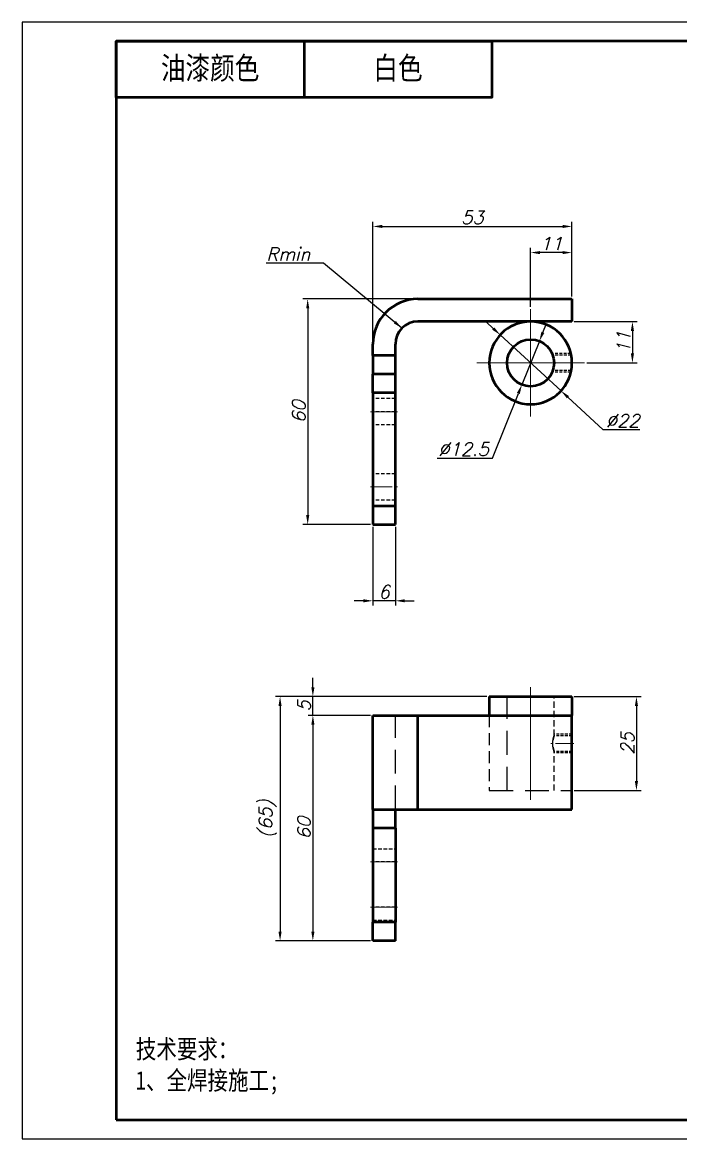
# Model space of a CAD drawing. Header units: inches. Extents: x 17901 to 26602, y 9673 to 14036.
# Drawn here: x 25294.6 to 25469.9, y 11220.7 to 11517.7 of the extents above; entities that cross this region are included whole.
import ezdxf

# ---------------------------------------------------------------- set-up
doc = ezdxf.new("R2010")
doc.units = ezdxf.units.IN
doc.header["$MEASUREMENT"] = 0
doc.linetypes.add('CENTER', pattern=[50.8, 31.75, -6.35, 6.35, -6.35])
doc.linetypes.add('DASHED2', pattern=[9.525, 6.35, -3.175])
for name, color, linetype, lineweight in [('中心线', 1, 'CENTER', 15), ('图框_内框线', 5, 'Continuous', 50), ('标注线', 3, 'Continuous', 25), ('粗实线', 7, 'Continuous', 50), ('虚线', 2, 'DASHED2', 25)]:
    doc.layers.add(name, color=color, linetype=linetype, lineweight=lineweight)
doc.styles.add('DIM_FONT', font='romans.shx', dxfattribs={"oblique": 15})
doc.styles.add('仿宋体', font='FSGB2312.ttf', dxfattribs={"width": 0.8, "height": 3.5})
doc.styles.add('宋体', font='', dxfattribs={"width": 0.8, "height": 5})
doc.styles.get('宋体').set_extended_font_data('SimSun')
doc.dimstyles.new('幅面 1：1$0', dxfattribs={"dimtxt": 3.5, "dimasz": 2.5, "dimexe": 1.25, "dimexo": 0.625, "dimtad": 1, "dimdsep": 46, "dimtxsty": 'DIM_FONT', "dimcen": 2.5, "dimclrd": 256, "dimclre": 256, "dimclrt": 256, "dimadec": 0, "dimazin": 0, "dimtm": 1e-09, "dimtfac": 0.5, "dimtmove": 0, "dimatfit": 3, "dimfxl": 1, "dimlwd": -1, "dimarcsym": 0})
doc.dimstyles.new('幅面 1：1$3', dxfattribs={"dimtxt": 3.5, "dimasz": 2.5, "dimexe": 1.25, "dimexo": 0.625, "dimtad": 1, "dimtih": 1, "dimtoh": 1, "dimdsep": 46, "dimtxsty": 'DIM_FONT', "dimcen": 2.5, "dimclrd": 256, "dimclre": 256, "dimclrt": 256, "dimazin": 2, "dimtfac": 0.5, "dimtmove": 0, "dimatfit": 3, "dimfxl": 1, "dimlwd": -1, "dimlwe": -1, "dimarcsym": 0})
doc.dimstyles.new('幅面 1：1$7', dxfattribs={"dimtxt": 3.5, "dimasz": 2.5, "dimexe": 1.25, "dimexo": 0.625, "dimtad": 1, "dimdsep": 46, "dimtxsty": 'DIM_FONT', "dimcen": 2.5, "dimclrd": 256, "dimclrt": 256, "dimadec": 0, "dimazin": 0, "dimtfac": 1, "dimtmove": 0, "dimatfit": 3, "dimfxl": 1, "dimlwd": -1, "dimarcsym": 0})

# ---------------------------------------------------------------- blocks, each defined once
blk = doc.blocks.new('*D525')
at = {"layer": 'Defpoints', "color": 0, "transparency": 16777216}
for p in [(25440.93, 11463.44), (25440.93, 11444.14), (25387.93, 11432.14)]:
    blk.add_point(p, dxfattribs=at)
at = {"layer": '标注线', "lineweight": -2, "transparency": 16777216}
for p, q in [((25387.93, 11432.77), (25387.93, 11464.69)), ((25440.93, 11444.77), (25440.93, 11464.69))]:
    blk.add_line(p, q, dxfattribs=at)
at = {"layer": '标注线', "transparency": 16777216}
blk.add_line((25390.43, 11463.44), (25438.43, 11463.44), dxfattribs=at)
for points in [[(25390.43, 11463.86), (25390.43, 11463.03), (25387.93, 11463.44)], [(25438.43, 11463.86), (25438.43, 11463.03), (25440.93, 11463.44)]]:
    blk.add_solid(points, dxfattribs=at)
at = {"layer": '标注线', "transparency": 16777216, "insert": (25414.43, 11465.82), "char_height": 3.5, "attachment_point": 5, "style": 'DIM_FONT'}
blk.add_mtext('53', dxfattribs=at)
blk = doc.blocks.new('*D526')
at = {"layer": 'Defpoints', "color": 0, "transparency": 16777216}
for p in [(25399.93, 11444.14), (25370.58, 11384.14), (25387.93, 11384.14)]:
    blk.add_point(p, dxfattribs=at)
at = {"layer": '标注线', "lineweight": -2, "transparency": 16777216}
for p, q in [((25399.3, 11444.14), (25369.33, 11444.14)), ((25387.3, 11384.14), (25369.33, 11384.14))]:
    blk.add_line(p, q, dxfattribs=at)
at = {"layer": '标注线', "transparency": 16777216}
blk.add_line((25370.58, 11441.64), (25370.58, 11386.64), dxfattribs=at)
for points in [[(25370.17, 11441.64), (25371, 11441.64), (25370.58, 11444.14)], [(25370.17, 11386.64), (25371, 11386.64), (25370.58, 11384.14)]]:
    blk.add_solid(points, dxfattribs=at)
at = {"layer": '标注线', "transparency": 16777216, "insert": (25368.21, 11414.14), "char_height": 3.5, "attachment_point": 5, "rotation": 90, "style": 'DIM_FONT'}
blk.add_mtext('60', dxfattribs=at)
blk = doc.blocks.new('*D527')
at = {"layer": 'Defpoints', "color": 0, "transparency": 16777216}
for p in [(25387.93, 11384.14), (25393.93, 11384.14), (25387.93, 11363.84)]:
    blk.add_point(p, dxfattribs=at)
at = {"layer": '标注线', "lineweight": -2, "transparency": 16777216}
for p, q in [((25387.93, 11383.52), (25387.93, 11362.59)), ((25393.93, 11383.52), (25393.93, 11362.59))]:
    blk.add_line(p, q, dxfattribs=at)
at = {"layer": '标注线', "transparency": 16777216}
for p, q in [((25385.43, 11363.84), (25382.93, 11363.84)), ((25393.93, 11363.84), (25387.93, 11363.84)), ((25396.43, 11363.84), (25398.93, 11363.84))]:
    blk.add_line(p, q, dxfattribs=at)
for points in [[(25385.43, 11364.26), (25385.43, 11363.43), (25387.93, 11363.84)], [(25396.43, 11364.26), (25396.43, 11363.43), (25393.93, 11363.84)]]:
    blk.add_solid(points, dxfattribs=at)
at = {"layer": '标注线', "transparency": 16777216, "insert": (25390.93, 11366.22), "char_height": 3.5, "attachment_point": 5, "style": 'DIM_FONT'}
blk.add_mtext('6', dxfattribs=at)
blk = doc.blocks.new('*D528')
at = {"layer": 'Defpoints', "color": 0, "transparency": 16777216}
for p in [(25429.93, 11456.49), (25440.93, 11444.14), (25429.93, 11441.44)]:
    blk.add_point(p, dxfattribs=at)
at = {"layer": '标注线', "lineweight": -2, "transparency": 16777216}
for p, q in [((25429.93, 11442.07), (25429.93, 11457.74)), ((25440.93, 11444.77), (25440.93, 11457.74))]:
    blk.add_line(p, q, dxfattribs=at)
at = {"layer": '标注线', "transparency": 16777216}
blk.add_line((25438.43, 11456.49), (25432.43, 11456.49), dxfattribs=at)
for points in [[(25432.43, 11456.9), (25432.43, 11456.07), (25429.93, 11456.49)], [(25438.43, 11456.9), (25438.43, 11456.07), (25440.93, 11456.49)]]:
    blk.add_solid(points, dxfattribs=at)
at = {"layer": '标注线', "transparency": 16777216, "insert": (25435.43, 11458.86), "char_height": 3.5, "attachment_point": 5, "style": 'DIM_FONT'}
blk.add_mtext('11', dxfattribs=at)
blk = doc.blocks.new('*D529')
at = {"layer": 'Defpoints', "color": 0, "transparency": 16777216}
for p in [(25440.93, 11438.14), (25444.23, 11427.14), (25457.03, 11427.14)]:
    blk.add_point(p, dxfattribs=at)
at = {"layer": '标注线', "lineweight": -2, "transparency": 16777216}
for p, q in [((25441.55, 11438.14), (25458.28, 11438.14)), ((25444.85, 11427.14), (25458.28, 11427.14))]:
    blk.add_line(p, q, dxfattribs=at)
at = {"layer": '标注线', "transparency": 16777216}
blk.add_line((25457.03, 11435.64), (25457.03, 11429.64), dxfattribs=at)
for points in [[(25456.61, 11435.64), (25457.44, 11435.64), (25457.03, 11438.14)], [(25456.61, 11429.64), (25457.44, 11429.64), (25457.03, 11427.14)]]:
    blk.add_solid(points, dxfattribs=at)
at = {"layer": '标注线', "transparency": 16777216, "insert": (25454.65, 11432.64), "char_height": 3.5, "attachment_point": 5, "rotation": 90, "style": 'DIM_FONT'}
blk.add_mtext('11', dxfattribs=at)
blk = doc.blocks.new('*D530')
at = {"layer": 'Defpoints', "color": 0, "transparency": 16777216}
for p in [(25421.83, 11434.59), (25438.02, 11419.7)]:
    blk.add_point(p, dxfattribs=at)
at = {"layer": '标注线', "transparency": 16777216}
for p, q in [((25419.99, 11436.28), (25418.15, 11437.97)), ((25421.83, 11434.59), (25438.02, 11419.7)), ((25449.25, 11409.37), (25439.86, 11418)), ((25458.96, 11409.37), (25449.25, 11409.37))]:
    blk.add_line(p, q, dxfattribs=at)
for points in [[(25420.27, 11436.59), (25419.71, 11435.97), (25421.83, 11434.59)], [(25440.15, 11418.31), (25439.58, 11417.7), (25438.02, 11419.7)]]:
    blk.add_solid(points, dxfattribs=at)
at = {"layer": '标注线', "transparency": 16777216, "insert": (25454.42, 11411.75), "char_height": 3.5, "attachment_point": 5, "style": 'DIM_FONT'}
blk.add_mtext('∅22', dxfattribs=at)
blk = doc.blocks.new('*D531')
at = {"layer": 'Defpoints', "color": 0, "transparency": 16777216}
for p in [(25432.26, 11432.94), (25427.6, 11421.34)]:
    blk.add_point(p, dxfattribs=at)
at = {"layer": '标注线', "transparency": 16777216}
for p, q in [((25433.19, 11435.26), (25434.12, 11437.58)), ((25432.26, 11432.94), (25427.6, 11421.34)), ((25419.75, 11401.81), (25426.66, 11419.02)), ((25405.02, 11401.81), (25419.75, 11401.81))]:
    blk.add_line(p, q, dxfattribs=at)
for points in [[(25432.8, 11435.42), (25433.58, 11435.11), (25432.26, 11432.94)], [(25426.28, 11419.18), (25427.05, 11418.87), (25427.6, 11421.34)]]:
    blk.add_solid(points, dxfattribs=at)
at = {"layer": '标注线', "transparency": 16777216, "insert": (25412.07, 11404.19), "char_height": 3.5, "attachment_point": 5, "style": 'DIM_FONT'}
blk.add_mtext('∅12.5', dxfattribs=at)
blk = doc.blocks.new('*D539')
at = {"layer": 'Defpoints', "color": 0, "transparency": 16777216}
for p in [(25440.93, 11338.36), (25440.93, 11313.36), (25458.09, 11313.36)]:
    blk.add_point(p, dxfattribs=at)
at = {"layer": '标注线', "lineweight": -2, "transparency": 16777216}
for p, q in [((25441.55, 11338.36), (25459.34, 11338.36)), ((25441.55, 11313.36), (25459.34, 11313.36))]:
    blk.add_line(p, q, dxfattribs=at)
at = {"layer": '标注线', "transparency": 16777216}
blk.add_line((25458.09, 11335.86), (25458.09, 11315.86), dxfattribs=at)
for points in [[(25457.68, 11335.86), (25458.51, 11335.86), (25458.09, 11338.36)], [(25457.68, 11315.86), (25458.51, 11315.86), (25458.09, 11313.36)]]:
    blk.add_solid(points, dxfattribs=at)
at = {"layer": '标注线', "transparency": 16777216, "insert": (25455.72, 11325.86), "char_height": 3.5, "attachment_point": 5, "rotation": 90, "style": 'DIM_FONT'}
blk.add_mtext('25', dxfattribs=at)
blk = doc.blocks.new('*D540')
at = {"layer": 'Defpoints', "color": 0, "transparency": 16777216}
for p in [(25387.93, 11333.36), (25371.96, 11273.36), (25387.93, 11273.36)]:
    blk.add_point(p, dxfattribs=at)
at = {"layer": '标注线', "lineweight": -2, "transparency": 16777216}
for p, q in [((25387.3, 11333.36), (25370.71, 11333.36)), ((25387.3, 11273.36), (25370.71, 11273.36))]:
    blk.add_line(p, q, dxfattribs=at)
at = {"layer": '标注线', "transparency": 16777216}
blk.add_line((25371.96, 11330.86), (25371.96, 11275.86), dxfattribs=at)
for points in [[(25371.55, 11330.86), (25372.38, 11330.86), (25371.96, 11333.36)], [(25371.55, 11275.86), (25372.38, 11275.86), (25371.96, 11273.36)]]:
    blk.add_solid(points, dxfattribs=at)
at = {"layer": '标注线', "transparency": 16777216, "insert": (25369.59, 11303.36), "char_height": 3.5, "attachment_point": 5, "rotation": 90, "style": 'DIM_FONT'}
blk.add_mtext('60', dxfattribs=at)
blk = doc.blocks.new('*D541')
at = {"layer": 'Defpoints', "color": 0, "transparency": 16777216}
for p in [(25371.96, 11338.36), (25418.93, 11338.36), (25387.93, 11333.36)]:
    blk.add_point(p, dxfattribs=at)
at = {"layer": '标注线', "transparency": 16777216}
for p, q in [((25371.96, 11340.86), (25371.96, 11343.36)), ((25371.96, 11333.36), (25371.96, 11338.36)), ((25371.96, 11330.86), (25371.96, 11328.36))]:
    blk.add_line(p, q, dxfattribs=at)
at = {"layer": '标注线', "lineweight": -2, "transparency": 16777216}
for p, q in [((25418.3, 11338.36), (25370.71, 11338.36)), ((25387.3, 11333.36), (25370.71, 11333.36))]:
    blk.add_line(p, q, dxfattribs=at)
at = {"layer": '标注线', "transparency": 16777216}
for points in [[(25371.55, 11340.86), (25372.38, 11340.86), (25371.96, 11338.36)], [(25371.55, 11330.86), (25372.38, 11330.86), (25371.96, 11333.36)]]:
    blk.add_solid(points, dxfattribs=at)
at = {"layer": '标注线', "transparency": 16777216, "insert": (25369.59, 11335.86), "char_height": 3.5, "attachment_point": 5, "rotation": 90, "style": 'DIM_FONT'}
blk.add_mtext('5', dxfattribs=at)
blk = doc.blocks.new('*D455')
at = {"layer": 'Defpoints', "color": 0, "transparency": 16777216}
for p in [(25418.93, 11338.36), (25363.23, 11273.36), (25387.93, 11273.36)]:
    blk.add_point(p, dxfattribs=at)
at = {"layer": '标注线', "lineweight": -2, "transparency": 16777216}
for p, q in [((25418.3, 11338.36), (25361.98, 11338.36)), ((25387.3, 11273.36), (25361.98, 11273.36))]:
    blk.add_line(p, q, dxfattribs=at)
at = {"layer": '标注线', "transparency": 16777216}
blk.add_line((25363.23, 11335.86), (25363.23, 11275.86), dxfattribs=at)
for points in [[(25362.81, 11335.86), (25363.64, 11335.86), (25363.23, 11338.36)], [(25362.81, 11275.86), (25363.64, 11275.86), (25363.23, 11273.36)]]:
    blk.add_solid(points, dxfattribs=at)
at = {"layer": '标注线', "transparency": 16777216, "insert": (25359.94, 11305.86), "char_height": 3.5, "attachment_point": 5, "rotation": 90, "style": 'DIM_FONT'}
blk.add_mtext('(65)', dxfattribs=at)

msp = doc.modelspace()

# ---------------------------------------------------------------- linework, layer by layer
at = {"layer": 'Defpoints'}
msp.add_lwpolyline([(25294.615, 11220.746), (25714.615, 11220.746), (25714.615, 11517.746), (25294.615, 11517.746)], close=True, dxfattribs=at)
at = {"layer": '中心线'}
for p, q in [((25429.926, 11441.442), (25429.926, 11412.842)), ((25444.226, 11427.142), (25415.626, 11427.142)), ((25429.926, 11340.858), (25429.926, 11310.858))]:
    msp.add_line(p, q, dxfattribs=at)
at = {"layer": '中心线', "ltscale": 0.148534}
msp.add_line((25441.271, 11427.142), (25435.329, 11427.142), dxfattribs=at)
at = {"layer": '中心线', "ltscale": 0.179999}
for p, q in [((25387.326, 11414.142), (25394.526, 11414.142)), ((25387.326, 11394.142), (25394.526, 11394.142)), ((25387.326, 11294.358), (25394.526, 11294.358)), ((25387.326, 11282.358), (25394.526, 11282.358))]:
    msp.add_line(p, q, dxfattribs=at)
at = {"layer": '中心线', "ltscale": 0.153868}
msp.add_line((25441.439, 11325.858), (25435.285, 11325.858), dxfattribs=at)
at = {"layer": '图框_内框线'}
msp.add_line((25369.615, 11512.746), (25369.615, 11497.746), dxfattribs=at)
for points in [[(25319.615, 11225.746), (25709.615, 11225.746), (25709.615, 11512.746), (25319.615, 11512.746)], [(25319.615, 11512.746), (25419.615, 11512.746), (25419.615, 11497.746), (25319.615, 11497.746)]]:
    msp.add_lwpolyline(points, close=True, dxfattribs=at)
at = {"layer": '粗实线'}
for p, q in [((25399.926, 11444.142), (25440.926, 11444.142)), ((25440.926, 11438.142), (25399.926, 11438.142)), ((25387.926, 11419.142), (25387.926, 11389.142)), ((25393.926, 11389.142), (25393.926, 11419.142)), ((25418.926, 11338.358), (25440.926, 11338.358)), ((25387.926, 11308.358), (25387.926, 11333.358)), ((25399.926, 11308.358), (25399.926, 11333.358)), ((25399.926, 11333.358), (25440.926, 11333.358)), ((25440.926, 11308.358), (25440.926, 11333.358)), ((25399.926, 11308.358), (25440.926, 11308.358)), ((25387.926, 11303.358), (25387.926, 11278.358)), ((25393.926, 11303.358), (25393.926, 11278.358))]:
    msp.add_line(p, q, dxfattribs=at)
at = {"layer": '粗实线', "ltscale": 0.15}
for p, q in [((25440.926, 11444.142), (25440.926, 11438.142)), ((25393.926, 11429.142), (25387.926, 11429.142)), ((25393.926, 11424.142), (25387.926, 11424.142)), ((25393.926, 11419.142), (25387.926, 11419.142)), ((25387.926, 11389.142), (25393.926, 11389.142)), ((25387.926, 11384.142), (25393.926, 11384.142)), ((25393.926, 11303.358), (25387.926, 11303.358)), ((25393.926, 11278.358), (25387.926, 11278.358)), ((25393.926, 11273.358), (25387.926, 11273.358))]:
    msp.add_line(p, q, dxfattribs=at)
at = {"layer": '粗实线', "ltscale": 0.075}
for p, q in [((25387.926, 11429.142), (25387.926, 11432.142)), ((25393.926, 11429.142), (25393.926, 11432.142))]:
    msp.add_line(p, q, dxfattribs=at)
at = {"layer": '粗实线', "ltscale": 0.125}
for p, q in [((25387.926, 11429.142), (25387.926, 11424.142)), ((25393.926, 11424.142), (25393.926, 11429.142)), ((25387.926, 11419.142), (25387.926, 11424.142)), ((25393.926, 11419.142), (25393.926, 11424.142)), ((25387.926, 11389.142), (25387.926, 11384.142)), ((25393.926, 11384.142), (25393.926, 11389.142)), ((25418.926, 11338.358), (25418.926, 11333.357)), ((25440.926, 11338.358), (25440.926, 11333.357)), ((25387.926, 11308.358), (25387.926, 11303.358)), ((25393.926, 11303.358), (25393.926, 11308.358)), ((25387.926, 11273.358), (25387.926, 11278.358)), ((25393.926, 11273.358), (25393.926, 11278.358))]:
    msp.add_line(p, q, dxfattribs=at)
at = {"layer": '粗实线', "ltscale": 0.3}
for p, q in [((25387.926, 11333.358), (25399.926, 11333.358)), ((25387.926, 11308.358), (25399.926, 11308.358))]:
    msp.add_line(p, q, dxfattribs=at)
at = {"layer": '粗实线'}
msp.add_circle((25429.926, 11427.142), 6.25, dxfattribs=at)
for centre, radius, start, end in [((25399.926, 11432.142), 12, 90, 180), ((25399.926, 11432.142), 6, 90, 180), ((25429.926, 11427.142), 11, 90.04575, 89.95425)]:
    msp.add_arc(centre, radius, start, end, dxfattribs=at)
at = {"layer": '虚线', "ltscale": 0.120528}
for p, q in [((25440.638, 11429.642), (25435.817, 11429.642)), ((25440.638, 11424.642), (25435.817, 11424.642))]:
    msp.add_line(p, q, dxfattribs=at)
at = {"layer": '虚线', "ltscale": 0.122644}
for p, q in [((25440.73, 11429.209), (25435.825, 11429.209)), ((25440.73, 11425.075), (25435.825, 11425.075))]:
    msp.add_line(p, q, dxfattribs=at)
at = {"layer": '虚线', "ltscale": 0.15}
for p, q in [((25393.926, 11417.642), (25387.926, 11417.642)), ((25393.926, 11414.142), (25387.926, 11414.142)), ((25393.926, 11410.642), (25387.926, 11410.642)), ((25393.926, 11397.642), (25387.926, 11397.642)), ((25393.926, 11390.642), (25387.926, 11390.642)), ((25393.926, 11303.358), (25387.926, 11303.358)), ((25387.926, 11297.858), (25393.926, 11297.858)), ((25387.926, 11297.858), (25393.926, 11297.858)), ((25393.926, 11294.358), (25387.926, 11294.358)), ((25393.926, 11294.358), (25387.926, 11294.358)), ((25393.926, 11294.358), (25387.926, 11294.358)), ((25393.926, 11294.358), (25387.926, 11294.358)), ((25393.926, 11282.358), (25387.926, 11282.358)), ((25393.926, 11282.358), (25387.926, 11282.358)), ((25393.926, 11282.358), (25387.926, 11282.358)), ((25393.926, 11282.358), (25387.926, 11282.358)), ((25387.926, 11278.858), (25393.926, 11278.858)), ((25387.926, 11278.858), (25393.926, 11278.858)), ((25387.926, 11278.358), (25393.926, 11278.358))]:
    msp.add_line(p, q, dxfattribs=at)
at = {"layer": '虚线'}
for p, q in [((25423.676, 11313.358), (25423.676, 11338.358)), ((25393.926, 11308.358), (25393.926, 11333.358)), ((25399.926, 11308.358), (25399.926, 11333.358)), ((25418.926, 11313.358), (25440.926, 11313.358))]:
    msp.add_line(p, q, dxfattribs=at)
at = {"layer": '虚线', "ltscale": 0.260825}
for p, q in [((25436.176, 11327.925), (25436.176, 11338.358)), ((25436.176, 11313.358), (25436.176, 11323.791)), ((25440.926, 11323.791), (25440.926, 11313.358))]:
    msp.add_line(p, q, dxfattribs=at)
at = {"layer": '虚线', "ltscale": 0.5}
msp.add_line((25418.926, 11333.357), (25418.926, 11313.358), dxfattribs=at)
at = {"layer": '虚线', "ltscale": 0.135825}
msp.add_line((25440.926, 11333.357), (25440.926, 11327.925), dxfattribs=at)
at = {"layer": '虚线', "ltscale": 0.11875}
for p, q in [((25440.926, 11328.358), (25436.176, 11328.358)), ((25440.926, 11327.925), (25436.176, 11327.925)), ((25440.926, 11323.791), (25436.176, 11323.791)), ((25440.926, 11323.358), (25436.176, 11323.358))]:
    msp.add_line(p, q, dxfattribs=at)
at = {"layer": '虚线'}
for centre, radius, start, end in [((25429.926, 11427.142), 11, 89.95425, 90.04575), ((25451.742, 11325.856), 11.011, 169.17318, 185.15621), ((25452.222, 11325.794), 11.494, 169.31876, 174.73669), ((25451.742, 11325.859), 11.011, 174.84379, 190.82682), ((25452.222, 11325.921), 11.494, 185.26331, 190.68124)]:
    msp.add_arc(centre, radius, start, end, dxfattribs=at)
for points, knots in [([(25435.907, 11324.867), (25435.849, 11325.216), (25435.81, 11325.602), (25435.806, 11325.997), (25435.858, 11326.636), (25435.968, 11327.189), (25436.016, 11327.388), (25436.106, 11327.712), (25436.167, 11327.897), (25436.183, 11327.944), (25436.18, 11327.938), (25436.122, 11327.759), (25436.083, 11327.632), (25436.021, 11327.406), (25435.96, 11327.136), (25435.941, 11327.043), (25435.924, 11326.947), (25435.907, 11326.848)], [0, 0, 0, 0, 0, 0, 3.3560102, 3.3560102, 3.3560102, 5.5020324, 5.5020324, 5.5020324, 7.4445002, 7.4445002, 7.4445002, 9.3852344, 9.3852344, 9.3852344, 10.3323152, 10.3323152, 10.3323152, 10.3323152, 10.3323152, 10.3323152]), ([(25435.907, 11324.867), (25435.944, 11324.645), (25435.988, 11324.438), (25436.037, 11324.249), (25436.124, 11323.947), (25436.175, 11323.794), (25436.185, 11323.764), (25436.172, 11323.802), (25436.107, 11324.007), (25436.065, 11324.146), (25435.975, 11324.486), (25435.894, 11324.908), (25435.86, 11325.144), (25435.816, 11325.633), (25435.823, 11326.136), (25435.841, 11326.384), (25435.87, 11326.624), (25435.907, 11326.848)], [0, 0, 0, 0, 0, 0, 2.1258654, 2.1258654, 2.1258654, 4.0575187, 4.0575187, 4.0575187, 6.0116549, 6.0116549, 6.0116549, 8.1722472, 8.1722472, 8.1722472, 10.3265964, 10.3265964, 10.3265964, 10.3265964, 10.3265964, 10.3265964])]:
    msp.add_open_spline(points, degree=5, knots=knots, dxfattribs=at)

# ---------------------------------------------------------------- texts
at = {"layer": '标注线'}
for s, insert, char_height, width, attachment_point, style in [('油漆颜色', (25344.615, 11505.246), 6, 50, 5, '仿宋体'), ('{\\fSimSun|b0|i0|c134|p2;白色}', (25394.615, 11505.246), 6, 50, 5, '仿宋体'), ('{\\H0.5x;技术要求：\\P1、全焊接施工;\\P\\P\\H2x;\\W0.7; }', (25324.827, 11247.091), 10, 1023.28183, 1, '宋体')]:
    msp.add_mtext(s, dxfattribs=dict(at, insert=insert, char_height=char_height, width=width, attachment_point=attachment_point, style=style))
at = {"layer": '标注线', "insert": (25359.56, 11454.32), "char_height": 3.5, "attachment_point": 7, "style": 'DIM_FONT'}
msp.add_mtext('Rmin', dxfattribs=at)

# ---------------------------------------------------------------- dimensions: what is measured, and where the dimension line sits
at = {"layer": '标注线'}
for base, p1, p2, picture, middle in [((25440.926, 11463.443), (25387.926, 11432.142), (25440.926, 11444.142), '*D525', (25414.426, 11465.818)), ((25429.926, 11456.485), (25440.926, 11444.142), (25429.926, 11441.442), '*D528', (25435.426, 11458.86)), ((25387.926, 11363.843), (25393.926, 11384.142), (25387.926, 11384.142), '*D527', (25390.926, 11366.218))]:
    dim = msp.add_linear_dim(base=base, p1=p1, p2=p2, dimstyle='幅面 1：1$0', dxfattribs=at)
    dim.commit()
    dim.dimension.update_dxf_attribs({"geometry": picture, "text_midpoint": middle})
for base, p1, p2, picture, middle in [((25370.583, 11384.142), (25399.926, 11444.142), (25387.926, 11384.142), '*D526', (25368.208, 11414.142)), ((25457.026, 11427.142), (25440.926, 11438.142), (25444.226, 11427.142), '*D529', (25454.651, 11432.642)), ((25371.964, 11338.358), (25387.926, 11333.358), (25418.926, 11338.358), '*D541', (25369.589, 11335.858)), ((25458.092, 11313.358), (25440.926, 11338.358), (25440.926, 11313.358), '*D539', (25455.717, 11325.858)), ((25371.964, 11273.358), (25387.926, 11333.358), (25387.926, 11273.358), '*D540', (25369.589, 11303.358))]:
    dim = msp.add_linear_dim(base=base, p1=p1, p2=p2, angle=90, dimstyle='幅面 1：1$0', dxfattribs=at)
    dim.commit()
    dim.dimension.update_dxf_attribs({"geometry": picture, "text_midpoint": middle})
for p1, p2, picture, middle in [((25432.257, 11432.941), (25427.595, 11421.343), '*D531', (25412.069, 11401.814)), ((25421.829, 11434.588), (25438.023, 11419.696), '*D530', (25454.418, 11409.374))]:
    dim = msp.add_diameter_dim_2p(p1=p1, p2=p2, dimstyle='幅面 1：1$3', dxfattribs=at)
    dim.commit()
    dim.dimension.update_dxf_attribs({"geometry": picture, "text_midpoint": middle, "dimtype": 163})
dim = msp.add_linear_dim(base=(25363.228, 11273.358), p1=(25418.926, 11338.358), p2=(25387.926, 11273.358), angle=90, dimstyle='幅面 1：1$0', override={"dimpost": '(<>)'}, dxfattribs=at)
dim.commit()
dim.dimension.update_dxf_attribs({"geometry": '*D455', "text_midpoint": (25359.937, 11305.858)})

# ---------------------------------------------------------------- leaders
at = {"layer": '标注线', "annotation_type": 0, "has_hookline": 1, "hookline_direction": 1, "text_width": 12.113}
msp.add_leader([(25395.684, 11436.385), (25374.798, 11453.695), (25372.298, 11453.695)], dimstyle='幅面 1：1$7', override={"dimgap": 0.625, "dimtad": 1}, dxfattribs=at)

doc.saveas('drawing.dxf')
